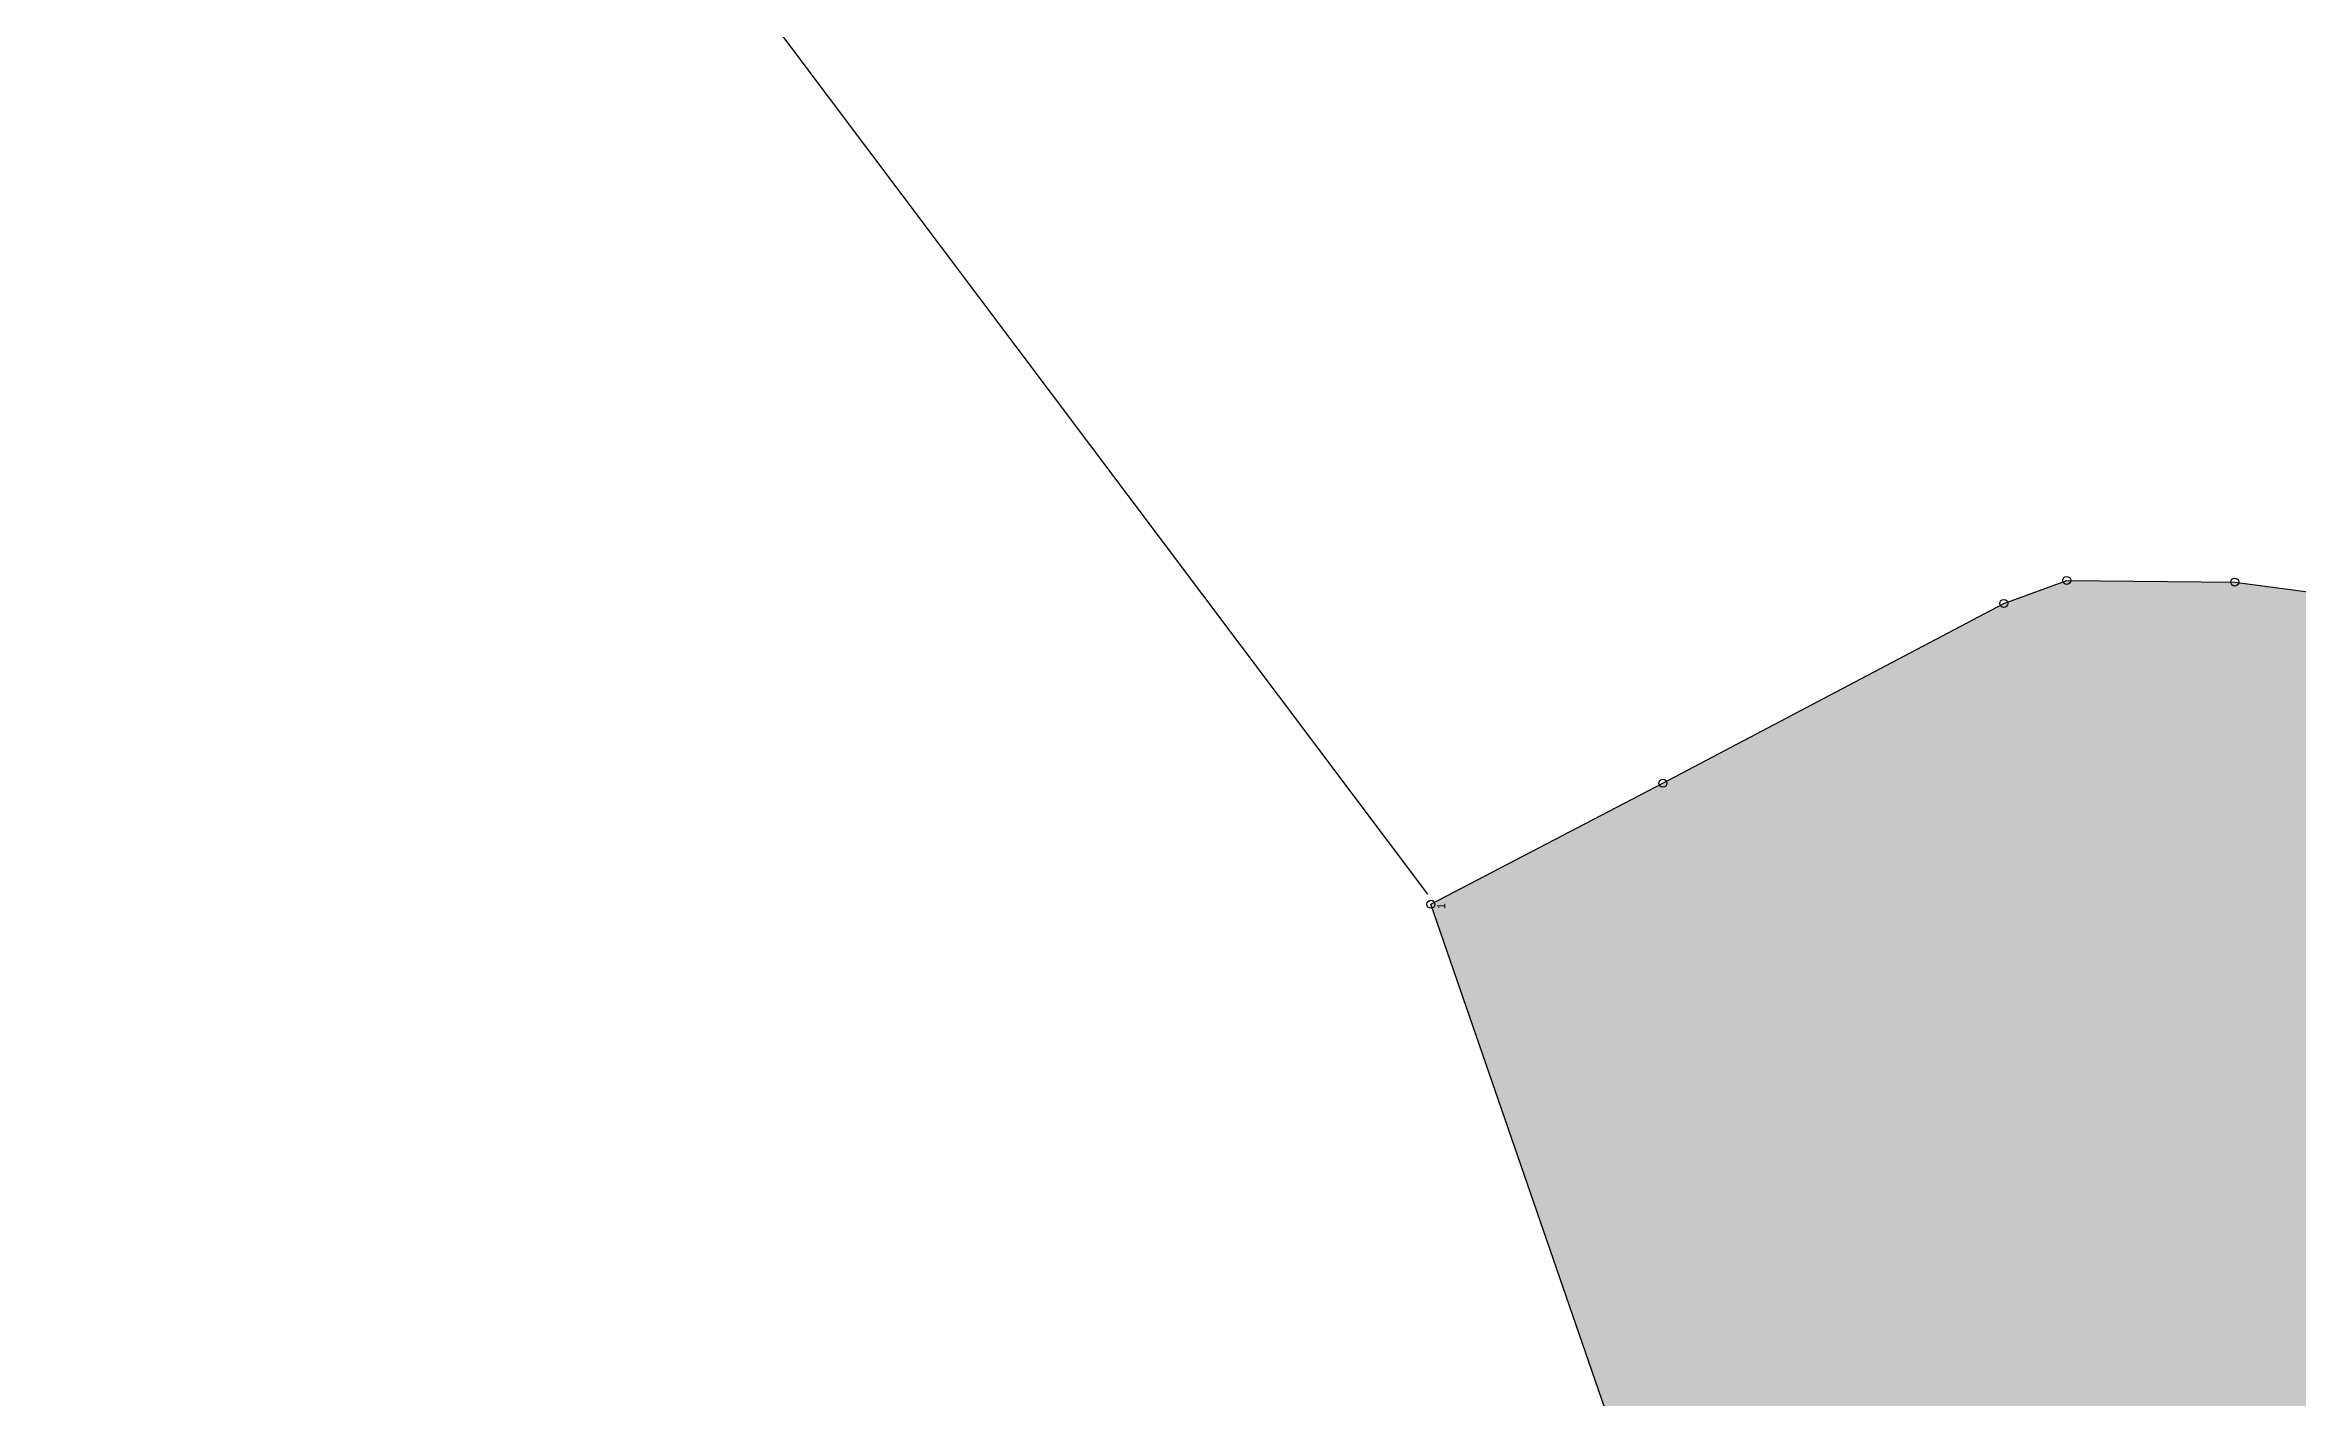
# Model space of a CAD drawing. Header units: millimetres. Extents: x 585668 to 596421, y 1344570 to 1349375.
# Drawn here: x 586706.1 to 586987.7, y 1347504 to 1347673 of the extents above; entities that cross this region are included whole.
import ezdxf
from ezdxf.enums import TextEntityAlignment as Align

# ---------------------------------------------------------------- set-up
doc = ezdxf.new("R2010")
doc.units = ezdxf.units.MM
doc.layers.add('2', color=7, linetype='Continuous')
doc.layers.add('CVL_CUADCON_TIT', color=1, linetype='Continuous')
doc.styles.get("Standard").update_dxf_attribs({"font": 'TCCM____.TTF'})

msp = doc.modelspace()

# ---------------------------------------------------------------- hatches: boundary and pattern name
at = {"lineweight": 30}
h = msp.add_hatch(color=7, dxfattribs=at)
h.set_gradient(color1=(0, 0, 255), color2=(255, 255, 0), tint=1)
h.paths.add_polyline_path([(587078.412, 1347425.735, -0.2411675), (587078.204, 1347426.14, -0.4902597), (587078.829, 1347426.625), (587084.78, 1347449.686, -0.342048), (587084.404, 1347450.17, -0.4764766), (587085.008, 1347450.66), (587093.954, 1347493.09), (587100.614, 1347524.67), (587079.674, 1347569.7), (587051.554, 1347612.26), (587047.594, 1347609.96), (587046.716, 1347609.487), (587044.626, 1347608.356), (587040.704, 1347606.76), (587037.114, 1347605.59), (587028.564, 1347603.53), (587015.424, 1347601.2), (586979.764, 1347605.93), (586958.764, 1347606.14), (586950.904, 1347603.26), (586908.294, 1347580.79), (586879.304, 1347565.67), (586910.334, 1347475.77), (586917.289, 1347458.375, -0.5305366), (586917.974, 1347457.91, -0.2976787), (586917.675, 1347457.453), (586929.174, 1347431.248, -0.5412136), (586929.874, 1347430.79, -0.3018544), (586929.568, 1347430.329), (586931.831, 1347424.951, -0.5362701), (586932.524, 1347424.49, -0.2677739), (586932.275, 1347424.058), (586936.394, 1347416.933, -0.5775683), (586937.144, 1347416.5, -0.2560833), (586936.913, 1347416.079), (586963.695, 1347374.112, -0.5922511), (586964.464, 1347373.69, -0.1808107), (586964.342, 1347373.362), (586967.867, 1347370.298, -0.6937517), (586968.744, 1347369.97, -0.1086676), (586968.698, 1347369.761), (586972.291, 1347368.1, -0.8039673), (586973.244, 1347367.89, -0.0961768), (586973.208, 1347367.703), (586979.691, 1347365.087, -0.8245232), (586980.654, 1347364.9, -0.0952169), (586980.619, 1347364.715), (586995.1, 1347358.936, -0.9243602), (586996.052, 1347358.64), (586999.407, 1347357.881, -0.9969334), (587000.383, 1347357.663), (587006.046, 1347356.418, -0.9434713), (587007.032, 1347356.26), (587014.887, 1347355.471, -0.9563968), (587015.884, 1347355.414), (587024.944, 1347355.287, -0.7295518), (587025.855, 1347355.565), (587029.474, 1347358.075, -0.1527929), (587029.384, 1347358.36, -0.611386), (587030.177, 1347358.766)])
h.paths.add_polyline_path([(586881.359, 1347564.825), (586881.359, 1347565.913), (586879.856, 1347565.913), (586879.856, 1347564.825)], flags=24)

# ---------------------------------------------------------------- linework, layer by layer
at = {"layer": '2', "color": 1, "linetype": 'Continuous'}
msp.add_line((586878.905, 1347566.94), (586706.105, 1347796.859), dxfattribs=at)
at = {"layer": 'CVL_CUADCON_TIT', "color": 7, "ltscale": 0.5, "flags": 128}
for points in [[(586879.304, 1347565.67), (586908.294, 1347580.79), (586950.904, 1347603.26), (586958.764, 1347606.14), (586979.764, 1347605.93), (587015.424, 1347601.2)], [(586995.564, 1347358.75), (586980.154, 1347364.9), (586972.744, 1347367.89), (586968.246, 1347369.969), (586963.962, 1347373.689), (586936.644, 1347416.5), (586932.026, 1347424.487), (586929.374, 1347430.79), (586917.474, 1347457.91), (586910.334, 1347475.77), (586879.304, 1347565.67)]]:
    msp.add_lwpolyline(points, dxfattribs=at)
at = {"layer": 'CVL_CUADCON_TIT', "color": 7, "lineweight": 30, "ltscale": 0.5, "flags": 128}
msp.add_lwpolyline([(586995.564, 1347358.75), (586980.154, 1347364.9), (586972.744, 1347367.89), (586968.244, 1347369.97), (586963.964, 1347373.69), (586936.644, 1347416.5), (586932.024, 1347424.49), (586929.374, 1347430.79), (586917.474, 1347457.91), (586910.334, 1347475.77), (586879.304, 1347565.67), (586908.294, 1347580.79), (586950.904, 1347603.26), (586958.764, 1347606.14), (586979.764, 1347605.93), (587015.424, 1347601.2)], dxfattribs=at)
at = {"layer": 'CVL_CUADCON_TIT', "color": 2, "lineweight": 30, "ltscale": 0.5}
for centre in [(586958.764, 1347606.14), (586979.764, 1347605.93), (586950.904, 1347603.26), (586908.294, 1347580.79)]:
    msp.add_circle(centre, 0.5, dxfattribs=at)
at = {"layer": 'CVL_CUADCON_TIT', "color": 7, "lineweight": 30, "ltscale": 0.5}
msp.add_circle((586879.304, 1347565.67), 0.5, dxfattribs=at)

# ---------------------------------------------------------------- texts
msp.add_text('1', height=1, rotation=90, dxfattribs=at).set_placement((586880.108, 1347565.075), align=Align.TOP_LEFT)

doc.saveas('drawing.dxf')
